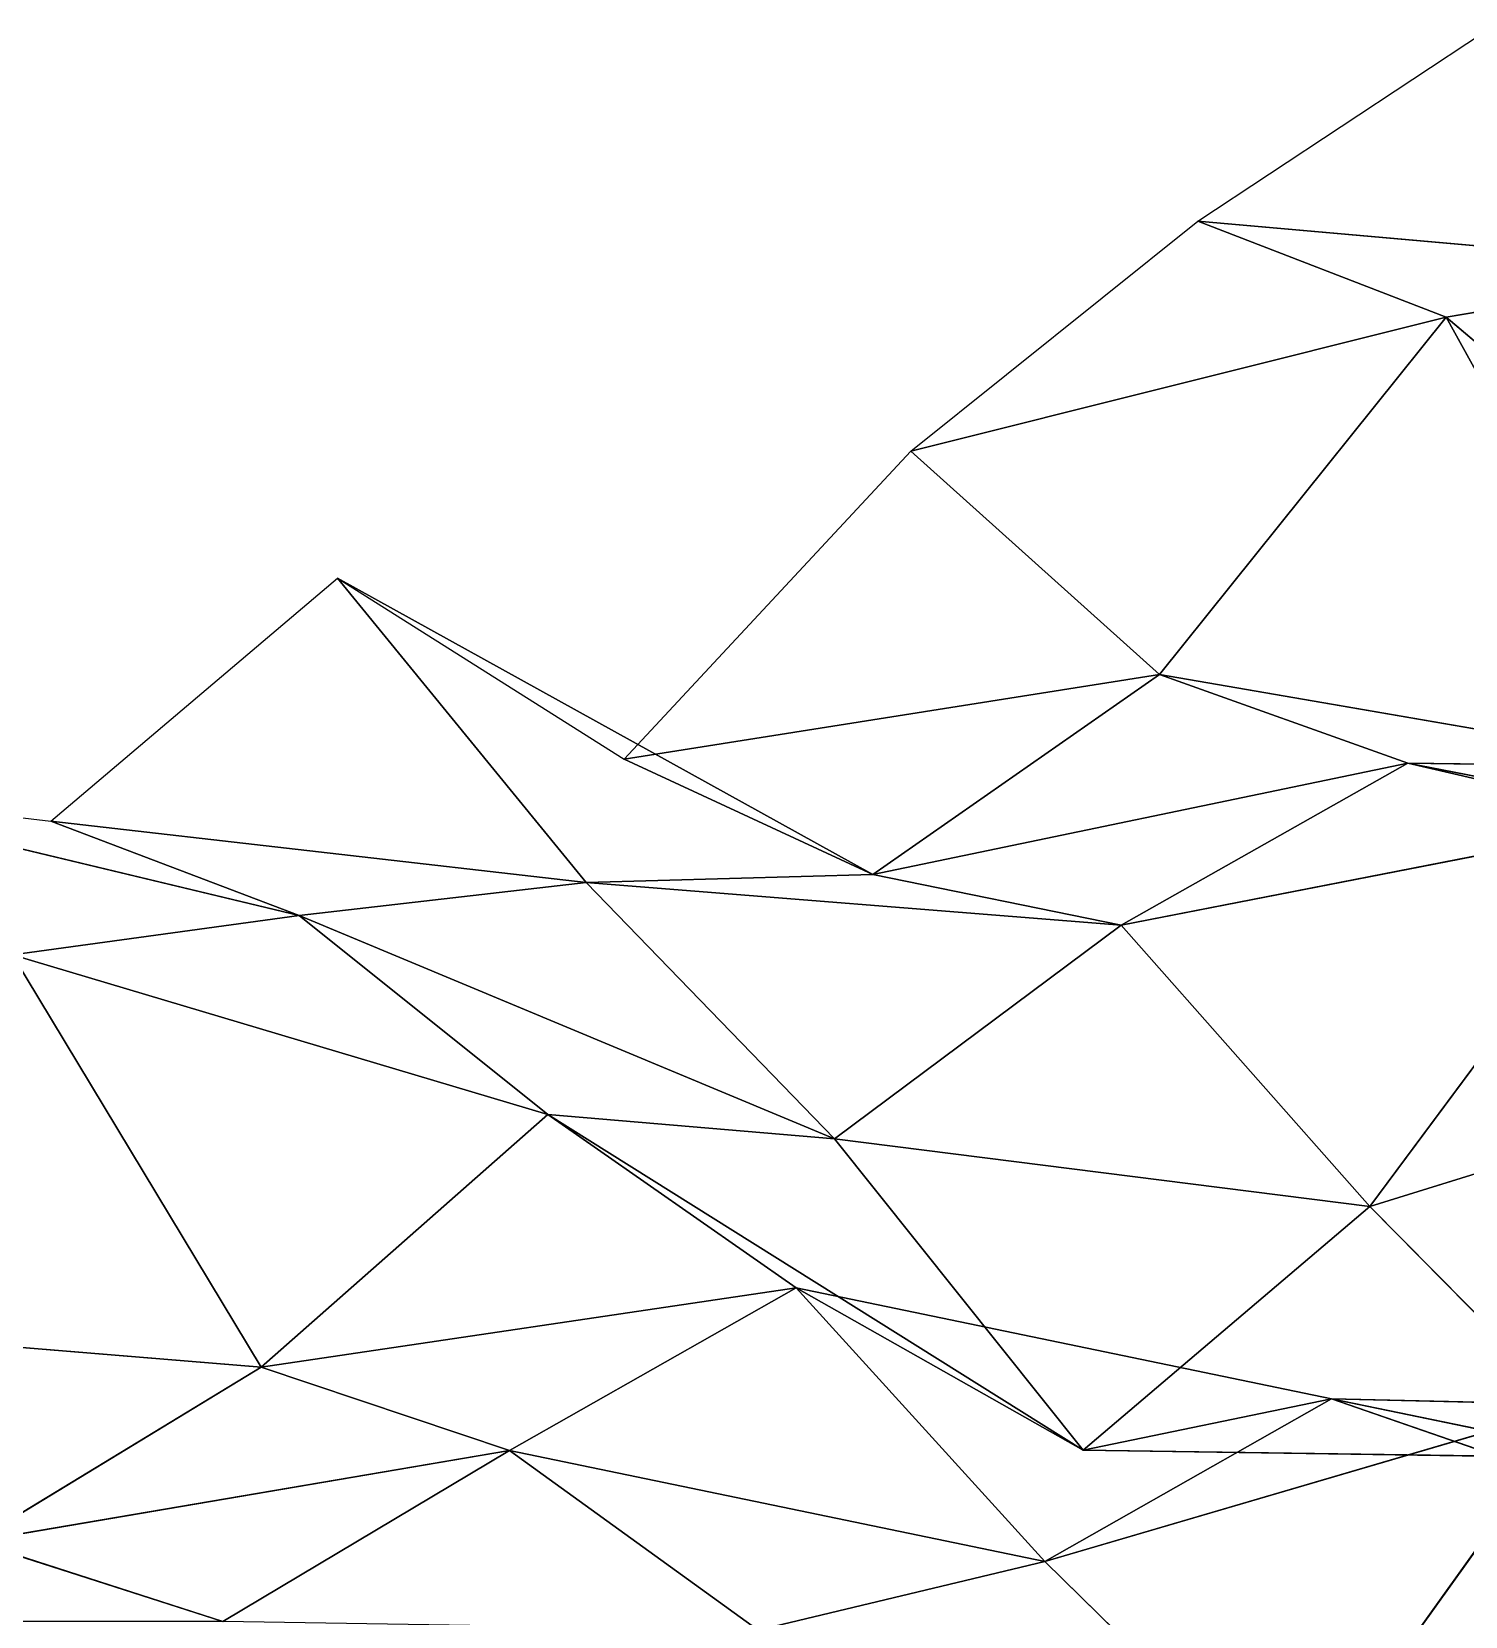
# Model space of a CAD drawing. Header units: metres. Extents: x -3703 to 431, y -1555 to 134.
# Drawn here: x -2576.8 to -2509.8, y -1063.9 to -989.7 of the extents above; entities that cross this region are included whole.
import ezdxf

# ---------------------------------------------------------------- set-up
doc = ezdxf.new("R2010")
doc.units = ezdxf.units.M

msp = doc.modelspace()

# ---------------------------------------------------------------- linework, layer by layer
for p, q in [((-2522.285, -998.59094, -5404.111), (-2508.8684, -989.7197, -5378.599)), ((-2535.7014, -1009.35754, -5429.199), (-2522.285, -998.59094, -5404.111)), ((-2497.241, -1000.80554, -5416.447), (-2522.285, -998.59094, -5404.111)), ((-2522.285, -998.59094, -5404.111), (-2510.6575, -1003.0836, -5443.4336)), ((-2510.6575, -1003.0836, -5443.4336), (-2522.285, -998.59094, -5404.111)), ((-2522.285, -998.59094, -5404.111), (-2497.241, -1000.80554, -5416.447)), ((-2497.241, -1000.80554, -5416.447), (-2510.6575, -1003.0836, -5443.4336)), ((-2510.6575, -1003.0836, -5443.4336), (-2497.241, -1000.80554, -5416.447)), ((-2510.6575, -1003.0836, -5443.4336), (-2535.7014, -1009.35754, -5429.199)), ((-2535.7014, -1009.35754, -5429.199), (-2510.6575, -1003.0836, -5443.4336)), ((-2510.6575, -1003.0836, -5443.4336), (-2524.0737, -1019.8053, -5467.19)), ((-2524.0737, -1019.8053, -5467.19), (-2510.6575, -1003.0836, -5443.4336)), ((-2485.6135, -1024.281, -5451.525), (-2510.6575, -1003.0836, -5443.4336)), ((-2510.6575, -1003.0836, -5443.4336), (-2499.0298, -1024.1318, -5479.0537)), ((-2499.0298, -1024.1318, -5479.0537), (-2510.6575, -1003.0836, -5443.4336)), ((-2510.6575, -1003.0836, -5443.4336), (-2485.6135, -1024.281, -5451.525)), ((-2549.1177, -1023.75916, -5453.4746), (-2535.7014, -1009.35754, -5429.199)), ((-2535.7014, -1009.35754, -5429.199), (-2524.0737, -1019.8053, -5467.19)), ((-2524.0737, -1019.8053, -5467.19), (-2535.7014, -1009.35754, -5429.199)), ((-2575.9504, -1026.6647, -5507.8154), (-2562.5342, -1015.29224, -5482.863)), ((-2537.4902, -1029.1627, -5492.593), (-2562.5342, -1015.29224, -5482.863)), ((-2562.5342, -1015.29224, -5482.863), (-2549.1177, -1023.75916, -5453.4746)), ((-2562.5342, -1015.29224, -5482.863), (-2550.9065, -1029.5356, -5520.0044)), ((-2550.9065, -1029.5356, -5520.0044), (-2562.5342, -1015.29224, -5482.863)), ((-2562.5342, -1015.29224, -5482.863), (-2537.4902, -1029.1627, -5492.593)), ((-2524.0737, -1019.8053, -5467.19), (-2549.1177, -1023.75916, -5453.4746)), ((-2549.1177, -1023.75916, -5453.4746), (-2524.0737, -1019.8053, -5467.19)), ((-2524.0737, -1019.8053, -5467.19), (-2537.4902, -1029.1627, -5492.593)), ((-2537.4902, -1029.1627, -5492.593), (-2524.0737, -1019.8053, -5467.19)), ((-2499.0298, -1024.1318, -5479.0537), (-2524.0737, -1019.8053, -5467.19)), ((-2524.0737, -1019.8053, -5467.19), (-2512.4463, -1023.9541, -5506.5884)), ((-2512.4463, -1023.9541, -5506.5884), (-2524.0737, -1019.8053, -5467.19)), ((-2524.0737, -1019.8053, -5467.19), (-2499.0298, -1024.1318, -5479.0537)), ((-2549.1177, -1023.75916, -5453.4746), (-2537.4902, -1029.1627, -5492.593)), ((-2537.4902, -1029.1627, -5492.593), (-2549.1177, -1023.75916, -5453.4746)), ((-2512.4463, -1023.9541, -5506.5884), (-2537.4902, -1029.1627, -5492.593)), ((-2537.4902, -1029.1627, -5492.593), (-2512.4463, -1023.9541, -5506.5884)), ((-2512.4463, -1023.9541, -5506.5884), (-2525.8625, -1031.5367, -5532.388)), ((-2525.8625, -1031.5367, -5532.388), (-2512.4463, -1023.9541, -5506.5884)), ((-2499.0298, -1024.1318, -5479.0537), (-2512.4463, -1023.9541, -5506.5884)), ((-2487.4023, -1028.825, -5518.3306), (-2512.4463, -1023.9541, -5506.5884)), ((-2512.4463, -1023.9541, -5506.5884), (-2499.0298, -1024.1318, -5479.0537)), ((-2512.4463, -1023.9541, -5506.5884), (-2500.8186, -1026.6459, -5546.3135)), ((-2500.8186, -1026.6459, -5546.3135), (-2512.4463, -1023.9541, -5506.5884)), ((-2512.4463, -1023.9541, -5506.5884), (-2487.4023, -1028.825, -5518.3306)), ((-2564.323, -1031.0897, -5547.153), (-2589.367, -1025.0773, -5535.666)), ((-2589.367, -1025.0773, -5535.666), (-2575.9504, -1026.6647, -5507.8154)), ((-2589.367, -1025.0773, -5535.666), (-2564.323, -1031.0897, -5547.153)), ((-2550.9065, -1029.5356, -5520.0044), (-2575.9504, -1026.6647, -5507.8154)), ((-2575.9504, -1026.6647, -5507.8154), (-2564.323, -1031.0897, -5547.153)), ((-2564.323, -1031.0897, -5547.153), (-2575.9504, -1026.6647, -5507.8154)), ((-2575.9504, -1026.6647, -5507.8154), (-2550.9065, -1029.5356, -5520.0044)), ((-2500.8186, -1026.6459, -5546.3135), (-2525.8625, -1031.5367, -5532.388)), ((-2525.8625, -1031.5367, -5532.388), (-2500.8186, -1026.6459, -5546.3135)), ((-2500.8186, -1026.6459, -5546.3135), (-2514.235, -1044.6938, -5569.7734)), ((-2514.235, -1044.6938, -5569.7734), (-2500.8186, -1026.6459, -5546.3135)), ((-2537.4902, -1029.1627, -5492.593), (-2550.9065, -1029.5356, -5520.0044)), ((-2550.9065, -1029.5356, -5520.0044), (-2537.4902, -1029.1627, -5492.593)), ((-2537.4902, -1029.1627, -5492.593), (-2525.8625, -1031.5367, -5532.388)), ((-2525.8625, -1031.5367, -5532.388), (-2537.4902, -1029.1627, -5492.593)), ((-2550.9065, -1029.5356, -5520.0044), (-2564.323, -1031.0897, -5547.153)), ((-2564.323, -1031.0897, -5547.153), (-2550.9065, -1029.5356, -5520.0044)), ((-2525.8625, -1031.5367, -5532.388), (-2550.9065, -1029.5356, -5520.0044)), ((-2550.9065, -1029.5356, -5520.0044), (-2539.279, -1041.534, -5557.649)), ((-2539.279, -1041.534, -5557.649), (-2550.9065, -1029.5356, -5520.0044)), ((-2550.9065, -1029.5356, -5520.0044), (-2525.8625, -1031.5367, -5532.388)), ((-2564.323, -1031.0897, -5547.153), (-2577.7395, -1032.9199, -5574.2393)), ((-2577.7395, -1032.9199, -5574.2393), (-2564.323, -1031.0897, -5547.153)), ((-2539.279, -1041.534, -5557.649), (-2564.323, -1031.0897, -5547.153)), ((-2564.323, -1031.0897, -5547.153), (-2552.6956, -1040.3928, -5585.3994)), ((-2552.6956, -1040.3928, -5585.3994), (-2564.323, -1031.0897, -5547.153)), ((-2564.323, -1031.0897, -5547.153), (-2539.279, -1041.534, -5557.649)), ((-2525.8625, -1031.5367, -5532.388), (-2539.279, -1041.534, -5557.649)), ((-2539.279, -1041.534, -5557.649), (-2525.8625, -1031.5367, -5532.388)), ((-2525.8625, -1031.5367, -5532.388), (-2514.235, -1044.6938, -5569.7734)), ((-2514.235, -1044.6938, -5569.7734), (-2525.8625, -1031.5367, -5532.388)), ((-2552.6956, -1040.3928, -5585.3994), (-2577.7395, -1032.9199, -5574.2393)), ((-2577.7395, -1032.9199, -5574.2393), (-2566.1118, -1052.2219, -5610.2495)), ((-2566.1118, -1052.2219, -5610.2495), (-2577.7395, -1032.9199, -5574.2393)), ((-2577.7395, -1032.9199, -5574.2393), (-2552.6956, -1040.3928, -5585.3994)), ((-2489.1912, -1036.9355, -5584.3394), (-2514.235, -1044.6938, -5569.7734)), ((-2514.235, -1044.6938, -5569.7734), (-2489.1912, -1036.9355, -5584.3394)), ((-2552.6956, -1040.3928, -5585.3994), (-2566.1118, -1052.2219, -5610.2495)), ((-2566.1118, -1052.2219, -5610.2495), (-2552.6956, -1040.3928, -5585.3994)), ((-2539.279, -1041.534, -5557.649), (-2552.6956, -1040.3928, -5585.3994)), ((-2527.6516, -1056.1028, -5594.718), (-2552.6956, -1040.3928, -5585.3994)), ((-2552.6956, -1040.3928, -5585.3994), (-2539.279, -1041.534, -5557.649)), ((-2552.6956, -1040.3928, -5585.3994), (-2541.0679, -1048.5106, -5623.9106)), ((-2541.0679, -1048.5106, -5623.9106), (-2552.6956, -1040.3928, -5585.3994)), ((-2552.6956, -1040.3928, -5585.3994), (-2527.6516, -1056.1028, -5594.718)), ((-2514.235, -1044.6938, -5569.7734), (-2539.279, -1041.534, -5557.649)), ((-2539.279, -1041.534, -5557.649), (-2527.6516, -1056.1028, -5594.718)), ((-2527.6516, -1056.1028, -5594.718), (-2539.279, -1041.534, -5557.649)), ((-2539.279, -1041.534, -5557.649), (-2514.235, -1044.6938, -5569.7734)), ((-2514.235, -1044.6938, -5569.7734), (-2527.6516, -1056.1028, -5594.718)), ((-2527.6516, -1056.1028, -5594.718), (-2514.235, -1044.6938, -5569.7734)), ((-2514.235, -1044.6938, -5569.7734), (-2502.6077, -1056.4727, -5607.4663)), ((-2502.6077, -1056.4727, -5607.4663), (-2514.235, -1044.6938, -5569.7734)), ((-2541.0679, -1048.5106, -5623.9106), (-2566.1118, -1052.2219, -5610.2495)), ((-2566.1118, -1052.2219, -5610.2495), (-2541.0679, -1048.5106, -5623.9106)), ((-2541.0679, -1048.5106, -5623.9106), (-2554.4844, -1056.127, -5649.703)), ((-2554.4844, -1056.127, -5649.703), (-2541.0679, -1048.5106, -5623.9106)), ((-2527.6516, -1056.1028, -5594.718), (-2541.0679, -1048.5106, -5623.9106)), ((-2516.024, -1053.7078, -5635.5796), (-2541.0679, -1048.5106, -5623.9106)), ((-2541.0679, -1048.5106, -5623.9106), (-2527.6516, -1056.1028, -5594.718)), ((-2541.0679, -1048.5106, -5623.9106), (-2529.4404, -1061.3138, -5661.3745)), ((-2529.4404, -1061.3138, -5661.3745), (-2541.0679, -1048.5106, -5623.9106)), ((-2541.0679, -1048.5106, -5623.9106), (-2516.024, -1053.7078, -5635.5796)), ((-2566.1118, -1052.2219, -5610.2495), (-2591.1558, -1050.166, -5597.878)), ((-2591.1558, -1050.166, -5597.878), (-2566.1118, -1052.2219, -5610.2495)), ((-2566.1118, -1052.2219, -5610.2495), (-2579.5283, -1060.3853, -5635.9194)), ((-2579.5283, -1060.3853, -5635.9194), (-2566.1118, -1052.2219, -5610.2495)), ((-2566.1118, -1052.2219, -5610.2495), (-2554.4844, -1056.127, -5649.703)), ((-2554.4844, -1056.127, -5649.703), (-2566.1118, -1052.2219, -5610.2495)), ((-2516.024, -1053.7078, -5635.5796), (-2529.4404, -1061.3138, -5661.3745)), ((-2529.4404, -1061.3138, -5661.3745), (-2516.024, -1053.7078, -5635.5796)), ((-2527.6516, -1056.1028, -5594.718), (-2516.024, -1053.7078, -5635.5796)), ((-2516.024, -1053.7078, -5635.5796), (-2527.6516, -1056.1028, -5594.718)), ((-2502.6077, -1056.4727, -5607.4663), (-2516.024, -1053.7078, -5635.5796)), ((-2490.98, -1062.3589, -5646.4766), (-2516.024, -1053.7078, -5635.5796)), ((-2516.024, -1053.7078, -5635.5796), (-2502.6077, -1056.4727, -5607.4663)), ((-2516.024, -1053.7078, -5635.5796), (-2504.3965, -1053.9739, -5675.8467)), ((-2504.3965, -1053.9739, -5675.8467), (-2516.024, -1053.7078, -5635.5796)), ((-2516.024, -1053.7078, -5635.5796), (-2490.98, -1062.3589, -5646.4766)), ((-2504.3965, -1053.9739, -5675.8467), (-2529.4404, -1061.3138, -5661.3745)), ((-2529.4404, -1061.3138, -5661.3745), (-2504.3965, -1053.9739, -5675.8467)), ((-2504.3965, -1053.9739, -5675.8467), (-2517.8127, -1072.7172, -5699.151)), ((-2517.8127, -1072.7172, -5699.151), (-2504.3965, -1053.9739, -5675.8467)), ((-2554.4844, -1056.127, -5649.703), (-2579.5283, -1060.3853, -5635.9194)), ((-2579.5283, -1060.3853, -5635.9194), (-2554.4844, -1056.127, -5649.703)), ((-2554.4844, -1056.127, -5649.703), (-2567.9006, -1064.1183, -5675.411)), ((-2567.9006, -1064.1183, -5675.411), (-2554.4844, -1056.127, -5649.703)), ((-2529.4404, -1061.3138, -5661.3745), (-2554.4844, -1056.127, -5649.703)), ((-2554.4844, -1056.127, -5649.703), (-2542.8567, -1064.5272, -5688.151)), ((-2542.8567, -1064.5272, -5688.151), (-2554.4844, -1056.127, -5649.703)), ((-2554.4844, -1056.127, -5649.703), (-2529.4404, -1061.3138, -5661.3745)), ((-2502.6077, -1056.4727, -5607.4663), (-2527.6516, -1056.1028, -5594.718)), ((-2527.6516, -1056.1028, -5594.718), (-2502.6077, -1056.4727, -5607.4663)), ((-2579.5283, -1060.3853, -5635.9194), (-2567.9006, -1064.1183, -5675.411)), ((-2567.9006, -1064.1183, -5675.411), (-2579.5283, -1060.3853, -5635.9194)), ((-2529.4404, -1061.3138, -5661.3745), (-2542.8567, -1064.5272, -5688.151)), ((-2542.8567, -1064.5272, -5688.151), (-2529.4404, -1061.3138, -5661.3745)), ((-2529.4404, -1061.3138, -5661.3745), (-2517.8127, -1072.7172, -5699.151)), ((-2517.8127, -1072.7172, -5699.151), (-2529.4404, -1061.3138, -5661.3745))]:
    msp.add_line(p, q)
for points in [[(-2508.8684, -989.7197, -5378.599), (-2497.241, -1000.80554, -5416.447), (-2522.285, -998.59094, -5404.111), (-2522.285, -998.5908, -5404.111)], [(-2522.285, -998.59094, -5404.111), (-2510.6575, -1003.0836, -5443.4336), (-2535.7014, -1009.35754, -5429.199), (-2535.7014, -1009.3574, -5429.199)], [(-2510.6575, -1003.0836, -5443.4336), (-2522.285, -998.59094, -5404.111), (-2497.241, -1000.80554, -5416.447), (-2497.241, -1000.8054, -5416.447)], [(-2497.241, -1000.80554, -5416.447), (-2485.6135, -1024.281, -5451.525), (-2510.6575, -1003.0836, -5443.4336), (-2510.6575, -1003.0835, -5443.4336)], [(-2524.0737, -1019.8053, -5467.19), (-2535.7014, -1009.35754, -5429.199), (-2510.6575, -1003.0836, -5443.4336), (-2510.6575, -1003.0835, -5443.4336)], [(-2510.6575, -1003.0836, -5443.4336), (-2499.0298, -1024.1318, -5479.0537), (-2524.0737, -1019.8053, -5467.19), (-2524.0737, -1019.8052, -5467.19)], [(-2499.0298, -1024.1318, -5479.0537), (-2510.6575, -1003.0836, -5443.4336), (-2485.6135, -1024.281, -5451.525), (-2485.6135, -1024.2809, -5451.525)], [(-2535.7014, -1009.35754, -5429.199), (-2524.0737, -1019.8053, -5467.19), (-2549.1177, -1023.75916, -5453.4746), (-2549.1177, -1023.75903, -5453.4746)], [(-2562.5342, -1015.29224, -5482.863), (-2550.9065, -1029.5356, -5520.0044), (-2575.9504, -1026.6647, -5507.8154), (-2575.9504, -1026.6646, -5507.8154)], [(-2549.1177, -1023.75916, -5453.4746), (-2537.4902, -1029.1627, -5492.593), (-2562.5342, -1015.29224, -5482.863), (-2562.5342, -1015.2921, -5482.863)], [(-2550.9065, -1029.5356, -5520.0044), (-2562.5342, -1015.29224, -5482.863), (-2537.4902, -1029.1627, -5492.593), (-2537.4902, -1029.1626, -5492.593)], [(-2537.4902, -1029.1627, -5492.593), (-2549.1177, -1023.75916, -5453.4746), (-2524.0737, -1019.8053, -5467.19), (-2524.0737, -1019.8052, -5467.19)], [(-2524.0737, -1019.8053, -5467.19), (-2512.4463, -1023.9541, -5506.5884), (-2537.4902, -1029.1627, -5492.593), (-2537.4902, -1029.1626, -5492.593)], [(-2512.4463, -1023.9541, -5506.5884), (-2524.0737, -1019.8053, -5467.19), (-2499.0298, -1024.1318, -5479.0537), (-2499.0298, -1024.1317, -5479.0537)], [(-2525.8625, -1031.5367, -5532.388), (-2537.4902, -1029.1627, -5492.593), (-2512.4463, -1023.9541, -5506.5884), (-2512.4463, -1023.954, -5506.5884)], [(-2512.4463, -1023.9541, -5506.5884), (-2500.8186, -1026.6459, -5546.3135), (-2525.8625, -1031.5367, -5532.388), (-2525.8625, -1031.5366, -5532.388)], [(-2499.0298, -1024.1318, -5479.0537), (-2487.4023, -1028.825, -5518.3306), (-2512.4463, -1023.9541, -5506.5884), (-2512.4463, -1023.954, -5506.5884)], [(-2500.8186, -1026.6459, -5546.3135), (-2512.4463, -1023.9541, -5506.5884), (-2487.4023, -1028.825, -5518.3306), (-2487.4023, -1028.8248, -5518.3306)], [(-2575.9504, -1026.6647, -5507.8154), (-2564.323, -1031.0897, -5547.153), (-2589.367, -1025.0773, -5535.666), (-2589.367, -1025.0771, -5535.666)], [(-2577.7395, -1032.9199, -5574.2393), (-2589.367, -1025.0773, -5535.666), (-2564.323, -1031.0897, -5547.153), (-2564.323, -1031.0896, -5547.153)], [(-2564.323, -1031.0897, -5547.153), (-2575.9504, -1026.6647, -5507.8154), (-2550.9065, -1029.5356, -5520.0044), (-2550.9065, -1029.5355, -5520.0044)], [(-2514.235, -1044.6938, -5569.7734), (-2525.8625, -1031.5367, -5532.388), (-2500.8186, -1026.6459, -5546.3135), (-2500.8186, -1026.6458, -5546.3135)], [(-2500.8186, -1026.6459, -5546.3135), (-2489.1912, -1036.9355, -5584.3394), (-2514.235, -1044.6938, -5569.7734), (-2514.235, -1044.6937, -5569.7734)], [(-2537.4902, -1029.1627, -5492.593), (-2525.8625, -1031.5367, -5532.388), (-2550.9065, -1029.5356, -5520.0044), (-2550.9065, -1029.5355, -5520.0044)], [(-2550.9065, -1029.5356, -5520.0044), (-2539.279, -1041.534, -5557.649), (-2564.323, -1031.0897, -5547.153), (-2564.323, -1031.0896, -5547.153)], [(-2539.279, -1041.534, -5557.649), (-2550.9065, -1029.5356, -5520.0044), (-2525.8625, -1031.5367, -5532.388), (-2525.8625, -1031.5366, -5532.388)], [(-2564.323, -1031.0897, -5547.153), (-2552.6956, -1040.3928, -5585.3994), (-2577.7395, -1032.9199, -5574.2393), (-2577.7395, -1032.9198, -5574.2393)], [(-2552.6956, -1040.3928, -5585.3994), (-2564.323, -1031.0897, -5547.153), (-2539.279, -1041.534, -5557.649), (-2539.279, -1041.5339, -5557.649)], [(-2525.8625, -1031.5367, -5532.388), (-2514.235, -1044.6938, -5569.7734), (-2539.279, -1041.534, -5557.649), (-2539.279, -1041.5339, -5557.649)], [(-2577.7395, -1032.9199, -5574.2393), (-2566.1118, -1052.2219, -5610.2495), (-2591.1558, -1050.166, -5597.878), (-2591.1558, -1050.1659, -5597.878)], [(-2566.1118, -1052.2219, -5610.2495), (-2577.7395, -1032.9199, -5574.2393), (-2552.6956, -1040.3928, -5585.3994), (-2552.6956, -1040.3927, -5585.3994)], [(-2502.6077, -1056.4727, -5607.4663), (-2514.235, -1044.6938, -5569.7734), (-2489.1912, -1036.9355, -5584.3394), (-2489.1912, -1036.9354, -5584.3394)], [(-2552.6956, -1040.3928, -5585.3994), (-2541.0679, -1048.5106, -5623.9106), (-2566.1118, -1052.2219, -5610.2495), (-2566.1118, -1052.2218, -5610.2495)], [(-2539.279, -1041.534, -5557.649), (-2527.6516, -1056.1028, -5594.718), (-2552.6956, -1040.3928, -5585.3994), (-2552.6956, -1040.3927, -5585.3994)], [(-2541.0679, -1048.5106, -5623.9106), (-2552.6956, -1040.3928, -5585.3994), (-2527.6516, -1056.1028, -5594.718), (-2527.6516, -1056.1027, -5594.718)], [(-2527.6516, -1056.1028, -5594.718), (-2539.279, -1041.534, -5557.649), (-2514.235, -1044.6938, -5569.7734), (-2514.235, -1044.6937, -5569.7734)], [(-2514.235, -1044.6938, -5569.7734), (-2502.6077, -1056.4727, -5607.4663), (-2527.6516, -1056.1028, -5594.718), (-2527.6516, -1056.1027, -5594.718)], [(-2554.4844, -1056.127, -5649.703), (-2566.1118, -1052.2219, -5610.2495), (-2541.0679, -1048.5106, -5623.9106), (-2541.0679, -1048.5105, -5623.9106)], [(-2541.0679, -1048.5106, -5623.9106), (-2529.4404, -1061.3138, -5661.3745), (-2554.4844, -1056.127, -5649.703), (-2554.4844, -1056.1268, -5649.703)], [(-2527.6516, -1056.1028, -5594.718), (-2516.024, -1053.7078, -5635.5796), (-2541.0679, -1048.5106, -5623.9106), (-2541.0679, -1048.5105, -5623.9106)], [(-2529.4404, -1061.3138, -5661.3745), (-2541.0679, -1048.5106, -5623.9106), (-2516.024, -1053.7078, -5635.5796), (-2516.024, -1053.7076, -5635.5796)], [(-2579.5283, -1060.3853, -5635.9194), (-2591.1558, -1050.166, -5597.878), (-2566.1118, -1052.2219, -5610.2495), (-2566.1118, -1052.2218, -5610.2495)], [(-2566.1118, -1052.2219, -5610.2495), (-2554.4844, -1056.127, -5649.703), (-2579.5283, -1060.3853, -5635.9194), (-2579.5283, -1060.3851, -5635.9194)], [(-2516.024, -1053.7078, -5635.5796), (-2504.3965, -1053.9739, -5675.8467), (-2529.4404, -1061.3138, -5661.3745), (-2529.4404, -1061.3137, -5661.3745)], [(-2516.024, -1053.7078, -5635.5796), (-2527.6516, -1056.1028, -5594.718), (-2502.6077, -1056.4727, -5607.4663), (-2502.6077, -1056.4725, -5607.4663)], [(-2502.6077, -1056.4727, -5607.4663), (-2490.98, -1062.3589, -5646.4766), (-2516.024, -1053.7078, -5635.5796), (-2516.024, -1053.7076, -5635.5796)], [(-2504.3965, -1053.9739, -5675.8467), (-2516.024, -1053.7078, -5635.5796), (-2490.98, -1062.3589, -5646.4766), (-2490.98, -1062.3588, -5646.4766)], [(-2517.8127, -1072.7172, -5699.151), (-2529.4404, -1061.3138, -5661.3745), (-2504.3965, -1053.9739, -5675.8467), (-2504.3965, -1053.9738, -5675.8467)], [(-2504.3965, -1053.9739, -5675.8467), (-2492.7688, -1081.1133, -5710.105), (-2517.8127, -1072.7172, -5699.151), (-2517.8127, -1072.717, -5699.151)], [(-2567.9006, -1064.1183, -5675.411), (-2579.5283, -1060.3853, -5635.9194), (-2554.4844, -1056.127, -5649.703), (-2554.4844, -1056.1268, -5649.703)], [(-2554.4844, -1056.127, -5649.703), (-2542.8567, -1064.5272, -5688.151), (-2567.9006, -1064.1183, -5675.411), (-2567.9006, -1064.1182, -5675.411)], [(-2542.8567, -1064.5272, -5688.151), (-2554.4844, -1056.127, -5649.703), (-2529.4404, -1061.3138, -5661.3745), (-2529.4404, -1061.3137, -5661.3745)], [(-2579.5283, -1060.3853, -5635.9194), (-2567.9006, -1064.1183, -5675.411), (-2592.9446, -1064.1188, -5662.58), (-2592.9446, -1064.1187, -5662.58)], [(-2529.4404, -1061.3138, -5661.3745), (-2517.8127, -1072.7172, -5699.151), (-2542.8567, -1064.5272, -5688.151), (-2542.8567, -1064.5271, -5688.151)]]:
    msp.add_3dface(points)

doc.saveas('drawing.dxf')
